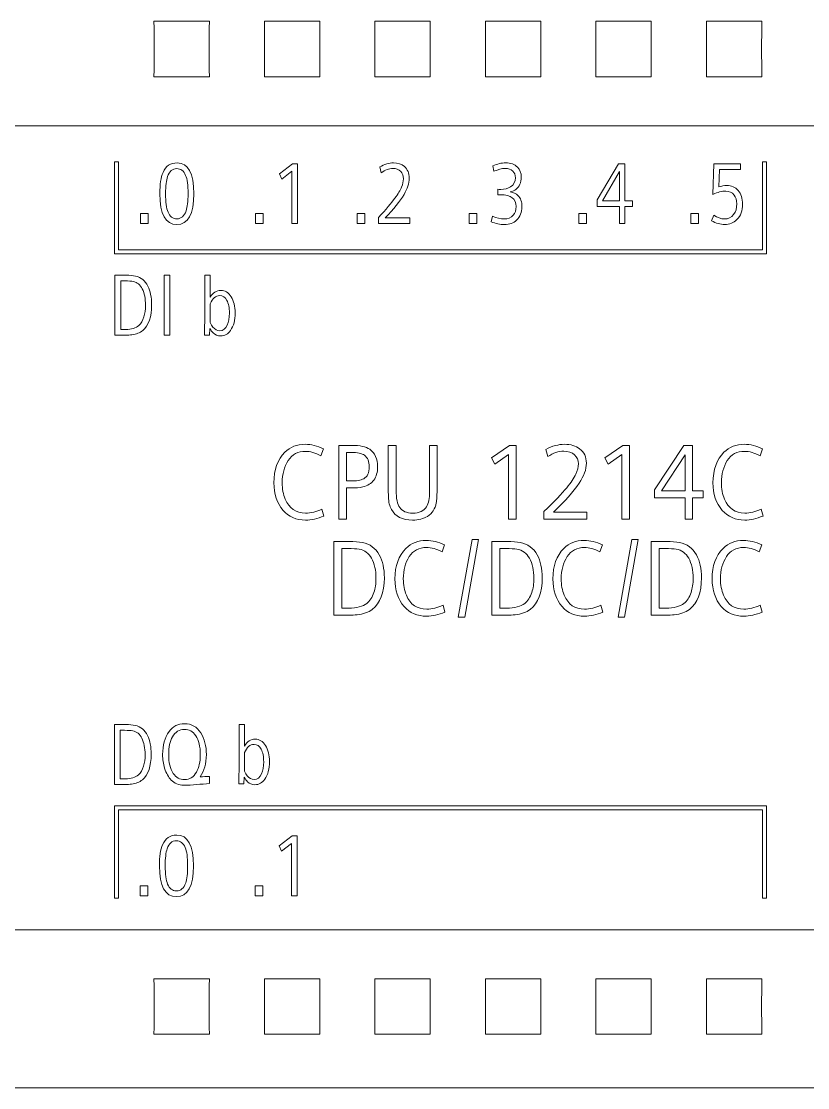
# Model space of a CAD drawing. Header units: millimetres. Extents: x -135 to 420, y 0 to 297.
# Drawn here: x 196.04 to 217.4, y 134.07 to 163.03 of the extents above; entities that cross this region are included whole.
import ezdxf

# ---------------------------------------------------------------- set-up
doc = ezdxf.new("R2010")
doc.units = ezdxf.units.MM
doc.layers.add('eProC - L2', color=41, linetype='Continuous', lineweight=20)

msp = doc.modelspace()

# ---------------------------------------------------------------- linework, layer by layer
at = {"layer": 'eProC - L2', "linetype": 'Continuous', "lineweight": 13}
for p, q in [((201.148, 163.026), (199.645, 163.026)), ((204.148, 163.026), (202.645, 163.026)), ((207.148, 163.026), (205.645, 163.026)), ((210.148, 163.026), (208.645, 163.026)), ((213.148, 163.026), (211.645, 163.026)), ((216.148, 163.026), (214.645, 163.026)), ((199.645, 161.522), (201.148, 161.522)), ((202.645, 161.522), (204.148, 161.522)), ((205.645, 161.522), (207.148, 161.522)), ((208.645, 161.522), (210.148, 161.522)), ((211.645, 161.522), (213.148, 161.522)), ((214.645, 161.522), (216.148, 161.522)), ((167.596, 160.19), (220.196, 160.19)), ((198.57, 159.214), (198.68, 159.214)), ((198.57, 156.714), (198.57, 159.214)), ((198.68, 159.214), (198.68, 156.823)), ((203.406, 159.158), (203.051, 158.886)), ((203.117, 158.743), (203.391, 158.954)), ((203.391, 158.954), (203.391, 157.533)), ((203.54, 159.158), (203.406, 159.158)), ((203.54, 157.533), (203.54, 159.158)), ((205.778, 159.071), (205.817, 158.91)), ((208.849, 159.105), (208.878, 158.953)), ((212.259, 159.158), (211.68, 158.178)), ((212.434, 159.158), (212.259, 159.158)), ((212.434, 158.155), (212.434, 159.158)), ((214.845, 159.158), (214.825, 158.328)), ((215.571, 159.158), (214.845, 159.158)), ((214.983, 158.528), (214.998, 159.003)), ((214.998, 159.003), (215.571, 159.003)), ((215.571, 159.003), (215.571, 159.158)), ((216.169, 156.823), (216.169, 159.214)), ((216.169, 159.214), (216.276, 159.214)), ((216.276, 159.214), (216.276, 156.714)), ((203.051, 158.886), (203.117, 158.743)), ((211.822, 158.155), (212.286, 158.95)), ((212.286, 158.95), (212.286, 158.155)), ((208.98, 158.467), (208.98, 158.313)), ((211.68, 158.178), (211.68, 158)), ((212.286, 158.155), (211.822, 158.155)), ((212.642, 158.155), (212.434, 158.155)), ((212.642, 158), (212.642, 158.155)), ((199.491, 157.804), (199.28, 157.804)), ((199.28, 157.804), (199.28, 157.532)), ((199.491, 157.532), (199.491, 157.804)), ((202.611, 157.804), (202.4, 157.804)), ((202.4, 157.804), (202.4, 157.532)), ((202.611, 157.532), (202.611, 157.804)), ((205.371, 157.804), (205.16, 157.804)), ((205.16, 157.804), (205.16, 157.532)), ((205.371, 157.532), (205.371, 157.804)), ((208.2, 157.804), (208.2, 157.532)), ((208.411, 157.804), (208.2, 157.804)), ((208.411, 157.532), (208.411, 157.804)), ((211.18, 157.804), (211.18, 157.532)), ((211.391, 157.804), (211.18, 157.804)), ((211.391, 157.532), (211.391, 157.804)), ((211.68, 158), (212.286, 158)), ((212.286, 158), (212.286, 157.533)), ((212.434, 157.533), (212.434, 158)), ((212.434, 158), (212.642, 158)), ((214.221, 157.804), (214.221, 157.532)), ((214.432, 157.804), (214.221, 157.804)), ((214.432, 157.532), (214.432, 157.804)), ((199.28, 157.532), (199.491, 157.532)), ((202.4, 157.532), (202.611, 157.532)), ((203.391, 157.533), (203.54, 157.533)), ((205.16, 157.532), (205.371, 157.532)), ((205.739, 157.697), (205.739, 157.533)), ((205.739, 157.533), (206.588, 157.533)), ((206.588, 157.687), (205.926, 157.687)), ((206.588, 157.533), (206.588, 157.687)), ((208.2, 157.532), (208.411, 157.532)), ((208.839, 157.735), (208.804, 157.583)), ((211.18, 157.532), (211.391, 157.532)), ((212.286, 157.533), (212.434, 157.533)), ((214.221, 157.532), (214.432, 157.532)), ((214.845, 157.765), (214.788, 157.613)), ((216.276, 156.714), (198.57, 156.714)), ((198.68, 156.823), (216.169, 156.823)), ((198.584, 156.131), (198.584, 154.505)), ((199.918, 156.131), (199.918, 154.505)), ((200.073, 156.131), (199.918, 156.131)), ((200.073, 154.505), (200.073, 156.131)), ((201.022, 156.131), (201.17, 156.131)), ((201.17, 156.131), (201.17, 155.533)), ((198.74, 154.66), (198.74, 155.976)), ((201.17, 155.354), (201.17, 154.849)), ((198.876, 154.66), (198.74, 154.66)), ((201.159, 154.687), (201.154, 154.506)), ((199.918, 154.505), (200.073, 154.505)), ((201.015, 154.506), (201.016, 154.548)), ((201.154, 154.506), (201.015, 154.506)), ((204.663, 151.511), (204.663, 149.511)), ((206.22, 151.511), (206.006, 151.511)), ((207.333, 151.511), (207.13, 151.511)), ((209.296, 151.511), (208.808, 151.176)), ((209.481, 151.511), (209.296, 151.511)), ((209.481, 149.511), (209.481, 151.511)), ((212.374, 151.511), (211.886, 151.176)), ((212.559, 151.511), (212.374, 151.511)), ((212.559, 149.511), (212.559, 151.511)), ((214.029, 151.511), (213.233, 150.306)), ((214.269, 151.511), (214.029, 151.511)), ((214.269, 150.277), (214.269, 151.511)), ((204.179, 151.231), (204.248, 151.416)), ((204.877, 150.545), (204.877, 151.32)), ((208.808, 151.176), (208.898, 151)), ((208.898, 151), (209.275, 151.26)), ((209.275, 151.26), (209.275, 149.511)), ((210.288, 151.404), (210.342, 151.206)), ((211.886, 151.176), (211.976, 151)), ((211.976, 151), (212.353, 151.26)), ((212.353, 151.26), (212.353, 149.511)), ((213.428, 150.277), (214.066, 151.255)), ((214.066, 151.255), (214.066, 150.277)), ((216.104, 151.231), (216.174, 151.416)), ((204.964, 150.545), (204.877, 150.545)), ((204.877, 149.511), (204.877, 150.355)), ((213.233, 150.306), (213.233, 150.087)), ((214.066, 150.277), (213.428, 150.277)), ((214.555, 150.277), (214.269, 150.277)), ((214.555, 150.087), (214.555, 150.277)), ((213.233, 150.087), (214.066, 150.087)), ((214.066, 150.087), (214.066, 149.511)), ((214.269, 150.087), (214.555, 150.087)), ((214.269, 149.511), (214.269, 150.087)), ((204.259, 149.594), (204.205, 149.779)), ((210.235, 149.713), (210.235, 149.511)), ((211.402, 149.702), (210.492, 149.702)), ((211.402, 149.511), (211.402, 149.702)), ((216.184, 149.594), (216.131, 149.779)), ((204.663, 149.511), (204.877, 149.511)), ((209.275, 149.511), (209.481, 149.511)), ((210.235, 149.511), (211.402, 149.511)), ((212.353, 149.511), (212.559, 149.511)), ((214.066, 149.511), (214.269, 149.511)), ((204.532, 148.902), (204.532, 146.902)), ((208.283, 148.96), (207.908, 146.844)), ((208.084, 146.844), (208.459, 148.96)), ((208.459, 148.96), (208.283, 148.96)), ((208.82, 148.902), (208.82, 146.902)), ((212.621, 148.96), (212.246, 146.844)), ((212.422, 146.844), (212.797, 148.96)), ((212.797, 148.96), (212.621, 148.96)), ((213.145, 148.902), (213.145, 146.902)), ((204.746, 147.093), (204.746, 148.711)), ((207.468, 148.623), (207.537, 148.808)), ((209.034, 147.093), (209.034, 148.711)), ((211.756, 148.623), (211.825, 148.808)), ((213.359, 147.093), (213.359, 148.711)), ((216.08, 148.623), (216.15, 148.808)), ((204.933, 147.093), (204.746, 147.093)), ((207.547, 146.986), (207.494, 147.17)), ((209.221, 147.093), (209.034, 147.093)), ((211.835, 146.986), (211.782, 147.17)), ((213.546, 147.093), (213.359, 147.093)), ((216.16, 146.986), (216.107, 147.17)), ((207.908, 146.844), (208.084, 146.844)), ((212.246, 146.844), (212.422, 146.844)), ((198.574, 143.93), (198.574, 142.305)), ((201.954, 143.934), (202.102, 143.934)), ((202.102, 143.934), (202.102, 143.349)), ((198.73, 142.46), (198.73, 143.775)), ((202.102, 143.17), (202.102, 142.665)), ((198.866, 142.46), (198.73, 142.46)), ((201.156, 142.336), (201.156, 142.525)), ((202.09, 142.504), (202.086, 142.322)), ((201.946, 142.322), (201.947, 142.364)), ((202.086, 142.322), (201.946, 142.322)), ((216.276, 141.722), (198.57, 141.722)), ((198.57, 141.722), (198.57, 139.222)), ((198.68, 139.222), (198.68, 141.613)), ((198.68, 141.613), (216.169, 141.613)), ((216.169, 141.613), (216.169, 139.222)), ((216.276, 139.222), (216.276, 141.722)), ((203.395, 140.908), (203.04, 140.636)), ((203.529, 140.908), (203.395, 140.908)), ((203.529, 139.283), (203.529, 140.908)), ((203.04, 140.636), (203.105, 140.493)), ((203.105, 140.493), (203.38, 140.704)), ((203.38, 140.704), (203.38, 139.283)), ((199.269, 139.554), (199.269, 139.282)), ((199.48, 139.554), (199.269, 139.554)), ((199.269, 139.282), (199.48, 139.282)), ((199.48, 139.282), (199.48, 139.554)), ((202.6, 139.554), (202.389, 139.554)), ((202.389, 139.554), (202.389, 139.282)), ((202.389, 139.282), (202.6, 139.282)), ((202.6, 139.282), (202.6, 139.554)), ((203.38, 139.283), (203.529, 139.283)), ((198.57, 139.222), (198.68, 139.222)), ((216.169, 139.222), (216.276, 139.222)), ((167.596, 138.358), (220.196, 138.358)), ((201.148, 137.026), (199.645, 137.026)), ((204.148, 137.026), (202.645, 137.026)), ((207.148, 137.026), (205.645, 137.026)), ((210.148, 137.026), (208.645, 137.026)), ((213.148, 137.026), (211.645, 137.026)), ((216.148, 137.026), (214.645, 137.026)), ((199.645, 135.522), (201.148, 135.522)), ((202.645, 135.522), (204.148, 135.522)), ((205.645, 135.522), (207.148, 135.522)), ((208.645, 135.522), (210.148, 135.522)), ((211.645, 135.522), (213.148, 135.522)), ((214.645, 135.522), (216.148, 135.522)), ((114.396, 134.072), (220.396, 134.072))]:
    msp.add_line(p, q, dxfattribs=at)
for centre, radius, start, end in [((203.809, 95.485), 47.114, 93.2276, 93.5402), ((200.036, 152.343), 10.07, 272.3711, 276.3892)]:
    msp.add_arc(centre, radius, start, end, dxfattribs=at)
for centre, start_param, end_param in [((199.594, 162.274), 1.317541, 1.824052), ((201.199, 162.274), 4.459134, 4.965644), ((202.594, 162.274), 1.317541, 1.824052), ((204.199, 162.274), 4.459134, 4.965644), ((205.594, 162.274), 1.317541, 1.824052), ((207.199, 162.274), 4.459134, 4.965644), ((208.594, 162.274), 1.317541, 1.824052), ((210.199, 162.274), 4.459134, 4.965644), ((211.594, 162.274), 1.317541, 1.824052), ((213.199, 162.274), 4.459134, 4.965644), ((214.594, 162.274), 1.317541, 1.824052), ((216.199, 162.274), 4.459134, 4.965644), ((199.594, 136.274), 1.317541, 1.824052), ((201.199, 136.274), 4.459134, 4.965644), ((202.594, 136.274), 1.317541, 1.824052), ((204.199, 136.274), 4.459134, 4.965644), ((205.594, 136.274), 1.317541, 1.824052), ((207.199, 136.274), 4.459134, 4.965644), ((208.594, 136.274), 1.317541, 1.824052), ((210.199, 136.274), 4.459134, 4.965644), ((211.594, 136.274), 1.317541, 1.824052), ((213.199, 136.274), 4.459134, 4.965644), ((214.594, 136.274), 1.317541, 1.824052), ((216.199, 136.274), 4.459134, 4.965644)]:
    msp.add_ellipse(centre, major_axis=(0, -3), ratio=0.017455, start_param=start_param, end_param=end_param, dxfattribs=at)
for points, knots in [([(200.727, 158.346), (200.727, 158.903), (200.576, 159.182), (200.094, 159.182), (199.967, 159.095), (199.832, 158.787), (199.803, 158.596), (199.803, 157.789), (199.957, 157.509), (200.573, 157.509), (200.727, 157.788), (200.727, 158.346)], [0, 0, 0, 0, 0.247279, 0.247279, 0.392588, 0.392588, 0.503235, 0.503235, 0.751274, 0.751274, 1, 1, 1, 1]), ([(200.013, 158.81), (200.062, 158.955), (200.145, 159.027), (200.372, 159.027), (200.453, 158.966), (200.548, 158.74), (200.57, 158.575), (200.57, 158.138), (200.552, 157.983), (200.517, 157.881)], [0, 0, 0, 0, 0.284149, 0.284149, 0.557127, 0.557127, 0.787463, 0.787463, 1, 1, 1, 1]), ([(205.817, 158.91), (205.924, 158.991), (206.028, 159.032), (206.218, 159.032), (206.289, 159.004), (206.394, 158.899), (206.419, 158.833), (206.419, 158.679), (206.402, 158.603), (206.334, 158.441), (206.274, 158.341), (206.094, 158.096), (205.944, 157.919), (205.739, 157.697)], [0, 0, 0, 0, 0.205311, 0.205311, 0.382522, 0.382522, 0.54362, 0.54362, 0.686442, 0.686442, 0.83472, 0.83472, 1, 1, 1, 1]), ([(205.926, 157.687), (206.152, 157.926), (206.321, 158.138), (206.529, 158.481), (206.576, 158.627), (206.576, 158.905), (206.532, 159.012), (206.366, 159.149), (206.268, 159.182), (206.025, 159.182), (205.903, 159.145), (205.778, 159.071)], [0, 0, 0, 0, 0.237786, 0.237786, 0.437065, 0.437065, 0.641852, 0.641852, 0.820505, 0.820505, 1, 1, 1, 1]), ([(209.514, 159.068), (209.437, 159.144), (209.332, 159.182), (209.083, 159.182), (208.966, 159.156), (208.849, 159.105)], [0, 0, 0, 0, 0.533105, 0.533105, 1, 1, 1, 1]), ([(208.878, 158.953), (208.989, 159.005), (209.091, 159.032), (209.271, 159.032), (209.339, 159.008), (209.437, 158.915), (209.461, 158.854), (209.461, 158.672), (209.417, 158.59), (209.261, 158.485), (209.172, 158.463), (209.032, 158.463), (209.006, 158.464), (208.98, 158.467)], [0, 0, 0, 0, 0.198326, 0.198326, 0.376998, 0.376998, 0.547639, 0.547639, 0.779986, 0.779986, 0.955282, 0.955282, 1, 1, 1, 1]), ([(209.317, 158.393), (209.381, 158.408), (209.433, 158.431), (209.57, 158.538), (209.619, 158.648), (209.619, 158.907), (209.584, 158.999), (209.514, 159.068)], [0, 0, 0, 0, 0.189151, 0.189151, 0.642968, 0.642968, 1, 1, 1, 1]), ([(200.517, 157.881), (200.466, 157.737), (200.383, 157.664), (200.157, 157.664), (200.077, 157.726), (199.982, 157.952), (199.96, 158.118), (199.96, 158.554), (199.978, 158.709), (200.013, 158.81)], [0, 0, 0, 0, 0.291792, 0.291792, 0.561681, 0.561681, 0.7907, 0.7907, 1, 1, 1, 1]), ([(208.804, 157.583), (208.926, 157.533), (209.046, 157.508), (209.298, 157.508), (209.408, 157.548), (209.588, 157.718), (209.637, 157.839), (209.637, 158.122), (209.601, 158.223), (209.477, 158.35), (209.407, 158.382), (209.317, 158.393)], [0, 0, 0, 0, 0.187285, 0.187285, 0.402231, 0.402231, 0.645534, 0.645534, 0.850564, 0.850564, 1, 1, 1, 1]), ([(214.788, 157.613), (214.907, 157.544), (215.024, 157.509), (215.274, 157.509), (215.385, 157.554), (215.578, 157.747), (215.629, 157.886), (215.629, 158.217), (215.588, 158.343), (215.429, 158.523), (215.325, 158.566), (215.127, 158.566), (215.057, 158.553), (214.983, 158.528)], [0, 0, 0, 0, 0.154055, 0.154055, 0.32985, 0.32985, 0.539313, 0.539313, 0.731252, 0.731252, 0.908873, 0.908873, 1, 1, 1, 1]), ([(214.825, 158.328), (214.951, 158.387), (215.066, 158.416), (215.268, 158.416), (215.345, 158.38), (215.448, 158.247), (215.472, 158.167), (215.472, 157.953), (215.443, 157.857), (215.324, 157.7), (215.24, 157.66), (215.046, 157.66), (214.948, 157.695), (214.845, 157.765)], [0, 0, 0, 0, 0.173943, 0.173943, 0.337906, 0.337906, 0.48438, 0.48438, 0.65646, 0.65646, 0.838275, 0.838275, 1, 1, 1, 1]), ([(208.98, 158.313), (209.006, 158.316), (209.031, 158.317), (209.338, 158.317), (209.479, 158.211), (209.479, 157.901), (209.452, 157.821), (209.396, 157.759)], [0, 0, 0, 0, 0.056078, 0.056078, 0.704238, 0.704238, 1, 1, 1, 1]), ([(209.396, 157.759), (209.34, 157.692), (209.259, 157.659), (209.057, 157.659), (208.953, 157.684), (208.839, 157.735)], [0, 0, 0, 0, 0.524752, 0.524752, 1, 1, 1, 1]), ([(199.042, 154.513), (199.165, 154.529), (199.264, 154.568), (199.5, 154.769), (199.579, 155.001), (199.579, 155.53), (199.546, 155.699), (199.406, 155.985), (199.295, 156.076), (199.076, 156.124), (198.989, 156.13), (198.785, 156.131), (198.685, 156.131), (198.584, 156.131)], [0, 0, 0, 0, 0.139584, 0.139584, 0.434803, 0.434803, 0.617409, 0.617409, 0.818926, 0.818926, 0.911309, 0.911309, 1, 1, 1, 1]), ([(201.016, 154.548), (201.02, 154.698), (201.022, 154.829), (201.022, 155.337), (201.022, 155.734), (201.022, 156.131)], [0, 0, 0, 0, 0.218166, 0.218166, 1, 1, 1, 1]), ([(198.74, 155.976), (198.778, 155.976), (198.815, 155.976), (198.956, 155.976), (199.032, 155.971), (199.189, 155.938), (199.272, 155.872), (199.385, 155.642), (199.414, 155.493), (199.414, 155.197), (199.4, 155.094), (199.34, 154.899), (199.293, 154.819), (199.154, 154.695), (199.035, 154.66), (198.876, 154.66)], [0, 0, 0, 0, 0.029616, 0.029616, 0.11063, 0.11063, 0.296931, 0.296931, 0.497918, 0.497918, 0.630616, 0.630616, 0.792947, 0.792947, 1, 1, 1, 1]), ([(201.17, 155.533), (201.247, 155.658), (201.344, 155.721), (201.575, 155.721), (201.669, 155.662), (201.813, 155.432), (201.848, 155.288), (201.848, 154.913), (201.808, 154.754), (201.654, 154.533), (201.564, 154.482), (201.375, 154.482), (201.308, 154.51), (201.226, 154.589), (201.195, 154.631), (201.159, 154.687)], [0, 0, 0, 0, 0.173697, 0.173697, 0.344012, 0.344012, 0.505848, 0.505848, 0.686224, 0.686224, 0.839435, 0.839435, 0.94814, 0.94814, 1, 1, 1, 1]), ([(201.623, 155.45), (201.578, 155.535), (201.514, 155.577), (201.32, 155.577), (201.234, 155.503), (201.17, 155.354)], [0, 0, 0, 0, 0.429619, 0.429619, 1, 1, 1, 1]), ([(201.246, 154.726), (201.299, 154.659), (201.36, 154.626), (201.52, 154.626), (201.587, 154.676), (201.673, 154.865), (201.693, 154.974), (201.693, 155.246), (201.669, 155.362), (201.623, 155.45)], [0, 0, 0, 0, 0.213218, 0.213218, 0.493397, 0.493397, 0.736771, 0.736771, 1, 1, 1, 1]), ([(198.584, 154.505), (198.678, 154.505), (198.771, 154.505), (198.936, 154.505), (198.996, 154.508), (199.042, 154.513)], [0, 0, 0, 0, 0.564544, 0.564544, 1, 1, 1, 1]), ([(204.248, 151.416), (204.079, 151.499), (203.913, 151.54), (203.528, 151.541), (203.344, 151.468), (202.999, 151.127), (202.9, 150.85), (202.9, 150.188), (202.983, 149.939), (203.304, 149.571), (203.508, 149.483), (203.917, 149.483), (204.082, 149.52), (204.259, 149.594)], [0, 0, 0, 0, 0.119019, 0.119019, 0.283571, 0.283571, 0.509409, 0.509409, 0.706037, 0.706037, 0.888497, 0.888497, 1, 1, 1, 1]), ([(205.613, 150.571), (205.683, 150.666), (205.718, 150.785), (205.718, 151.148), (205.646, 151.307), (205.401, 151.475), (205.241, 151.511), (204.901, 151.511), (204.782, 151.511), (204.663, 151.511)], [0, 0, 0, 0, 0.23616, 0.23616, 0.599484, 0.599484, 0.859527, 0.859527, 1, 1, 1, 1]), ([(206.006, 151.511), (206.006, 151.138), (206.006, 150.766), (206.006, 150.284), (206.008, 150.193), (206.011, 150.119)], [0, 0, 0, 0, 0.774033, 0.774033, 1, 1, 1, 1]), ([(206.011, 150.119), (206.017, 149.97), (206.044, 149.854), (206.199, 149.579), (206.391, 149.483), (206.832, 149.483), (206.966, 149.517), (207.2, 149.667), (207.28, 149.79), (207.325, 150.023), (207.333, 150.171), (207.333, 150.766), (207.333, 151.138), (207.333, 151.511)], [0, 0, 0, 0, 0.119166, 0.119166, 0.394263, 0.394263, 0.55645, 0.55645, 0.755502, 0.755502, 0.846732, 0.846732, 1, 1, 1, 1]), ([(207.13, 151.511), (207.13, 151.092), (207.13, 150.673), (207.13, 150.073), (207.102, 149.937), (206.974, 149.731), (206.848, 149.673), (206.505, 149.673), (206.388, 149.723), (206.253, 149.915), (206.22, 150.072), (206.22, 150.702), (206.22, 151.106), (206.22, 151.511)], [0, 0, 0, 0, 0.26844, 0.26844, 0.383912, 0.383912, 0.52929, 0.52929, 0.661393, 0.661393, 0.782482, 0.782482, 1, 1, 1, 1]), ([(210.492, 149.702), (210.802, 149.995), (211.035, 150.257), (211.321, 150.678), (211.386, 150.858), (211.386, 151.2), (211.326, 151.332), (211.097, 151.5), (210.962, 151.54), (210.629, 151.541), (210.46, 151.495), (210.288, 151.404)], [0, 0, 0, 0, 0.237819, 0.237819, 0.437142, 0.437142, 0.641973, 0.641973, 0.820566, 0.820566, 1, 1, 1, 1]), ([(216.174, 151.416), (216.004, 151.499), (215.838, 151.54), (215.454, 151.541), (215.269, 151.468), (214.924, 151.127), (214.825, 150.85), (214.825, 150.188), (214.908, 149.939), (215.229, 149.571), (215.434, 149.483), (215.842, 149.483), (216.007, 149.52), (216.184, 149.594)], [0, 0, 0, 0, 0.119019, 0.119019, 0.283571, 0.283571, 0.509409, 0.509409, 0.706037, 0.706037, 0.888497, 0.888497, 1, 1, 1, 1]), ([(204.205, 149.779), (204.054, 149.709), (203.907, 149.673), (203.501, 149.673), (203.317, 149.8), (203.155, 150.185), (203.127, 150.333), (203.127, 150.73), (203.181, 150.931), (203.396, 151.266), (203.553, 151.35), (203.887, 151.35), (204.028, 151.31), (204.179, 151.231)], [0, 0, 0, 0, 0.134796, 0.134796, 0.38125, 0.38125, 0.510196, 0.510196, 0.69541, 0.69541, 0.881153, 0.881153, 1, 1, 1, 1]), ([(204.877, 151.32), (204.917, 151.32), (204.957, 151.32), (205.17, 151.32), (205.29, 151.294), (205.359, 151.243)], [0, 0, 0, 0, 0.190184, 0.190184, 1, 1, 1, 1]), ([(205.359, 151.243), (205.447, 151.178), (205.491, 151.073), (205.491, 150.768), (205.44, 150.66), (205.267, 150.565), (205.142, 150.545), (204.964, 150.545)], [0, 0, 0, 0, 0.3457, 0.3457, 0.72779, 0.72779, 1, 1, 1, 1]), ([(210.342, 151.206), (210.489, 151.306), (210.632, 151.356), (210.893, 151.356), (210.991, 151.322), (211.135, 151.192), (211.17, 151.112), (211.17, 150.922), (211.147, 150.828), (211.053, 150.629), (210.97, 150.506), (210.722, 150.204), (210.517, 149.987), (210.235, 149.713)], [0, 0, 0, 0, 0.205281, 0.205281, 0.382464, 0.382464, 0.543594, 0.543594, 0.686444, 0.686444, 0.834728, 0.834728, 1, 1, 1, 1]), ([(216.131, 149.779), (215.979, 149.709), (215.832, 149.673), (215.426, 149.673), (215.242, 149.8), (215.08, 150.185), (215.052, 150.333), (215.052, 150.73), (215.106, 150.931), (215.322, 151.266), (215.478, 151.35), (215.813, 151.35), (215.953, 151.31), (216.104, 151.231)], [0, 0, 0, 0, 0.134796, 0.134796, 0.38125, 0.38125, 0.510196, 0.510196, 0.69541, 0.69541, 0.881153, 0.881153, 1, 1, 1, 1]), ([(204.877, 150.355), (204.916, 150.355), (204.956, 150.355), (205.123, 150.355), (205.229, 150.365), (205.315, 150.384)], [0, 0, 0, 0, 0.235981, 0.235981, 1, 1, 1, 1]), ([(205.162, 146.912), (205.331, 146.931), (205.468, 146.98), (205.792, 147.226), (205.9, 147.512), (205.9, 148.163), (205.855, 148.371), (205.662, 148.722), (205.509, 148.835), (205.208, 148.894), (205.089, 148.902), (204.808, 148.903), (204.67, 148.902), (204.532, 148.902)], [0, 0, 0, 0, 0.139648, 0.139648, 0.43483, 0.43483, 0.617414, 0.617414, 0.818897, 0.818897, 0.911295, 0.911295, 1, 1, 1, 1]), ([(207.537, 148.808), (207.368, 148.891), (207.202, 148.932), (206.817, 148.933), (206.633, 148.86), (206.287, 148.518), (206.189, 148.241), (206.189, 147.58), (206.271, 147.33), (206.592, 146.962), (206.797, 146.874), (207.205, 146.874), (207.371, 146.911), (207.547, 146.986)], [0, 0, 0, 0, 0.119019, 0.119019, 0.283571, 0.283571, 0.509409, 0.509409, 0.706037, 0.706037, 0.888497, 0.888497, 1, 1, 1, 1]), ([(209.45, 146.912), (209.619, 146.931), (209.756, 146.98), (210.08, 147.226), (210.188, 147.512), (210.188, 148.163), (210.143, 148.371), (209.95, 148.722), (209.797, 148.835), (209.496, 148.894), (209.377, 148.902), (209.096, 148.903), (208.958, 148.902), (208.82, 148.902)], [0, 0, 0, 0, 0.139648, 0.139648, 0.43483, 0.43483, 0.617414, 0.617414, 0.818897, 0.818897, 0.911295, 0.911295, 1, 1, 1, 1]), ([(211.825, 148.808), (211.656, 148.891), (211.49, 148.932), (211.105, 148.933), (210.921, 148.86), (210.575, 148.518), (210.477, 148.241), (210.477, 147.58), (210.559, 147.33), (210.88, 146.962), (211.085, 146.874), (211.493, 146.874), (211.659, 146.911), (211.835, 146.986)], [0, 0, 0, 0, 0.119019, 0.119019, 0.283571, 0.283571, 0.509409, 0.509409, 0.706037, 0.706037, 0.888497, 0.888497, 1, 1, 1, 1]), ([(213.775, 146.912), (213.944, 146.931), (214.08, 146.98), (214.404, 147.226), (214.513, 147.512), (214.513, 148.163), (214.468, 148.371), (214.275, 148.722), (214.122, 148.835), (213.821, 148.894), (213.702, 148.902), (213.421, 148.903), (213.283, 148.902), (213.145, 148.902)], [0, 0, 0, 0, 0.139648, 0.139648, 0.43483, 0.43483, 0.617414, 0.617414, 0.818897, 0.818897, 0.911295, 0.911295, 1, 1, 1, 1]), ([(216.15, 148.808), (215.98, 148.891), (215.814, 148.932), (215.43, 148.933), (215.245, 148.86), (214.9, 148.518), (214.801, 148.241), (214.801, 147.58), (214.884, 147.33), (215.205, 146.962), (215.41, 146.874), (215.818, 146.874), (215.983, 146.911), (216.16, 146.986)], [0, 0, 0, 0, 0.119019, 0.119019, 0.283571, 0.283571, 0.509409, 0.509409, 0.706037, 0.706037, 0.888497, 0.888497, 1, 1, 1, 1]), ([(204.746, 148.711), (204.798, 148.711), (204.85, 148.711), (205.043, 148.711), (205.147, 148.706), (205.364, 148.665), (205.477, 148.584), (205.633, 148.301), (205.673, 148.118), (205.673, 147.754), (205.655, 147.627), (205.572, 147.387), (205.508, 147.288), (205.315, 147.136), (205.152, 147.093), (204.933, 147.093)], [0, 0, 0, 0, 0.029604, 0.029604, 0.110587, 0.110587, 0.296879, 0.296879, 0.497898, 0.497898, 0.630618, 0.630618, 0.792969, 0.792969, 1, 1, 1, 1]), ([(207.494, 147.17), (207.342, 147.1), (207.195, 147.065), (206.789, 147.065), (206.605, 147.191), (206.443, 147.577), (206.415, 147.725), (206.415, 148.122), (206.469, 148.323), (206.685, 148.658), (206.841, 148.741), (207.176, 148.741), (207.317, 148.702), (207.468, 148.623)], [0, 0, 0, 0, 0.134796, 0.134796, 0.38125, 0.38125, 0.510196, 0.510196, 0.69541, 0.69541, 0.881153, 0.881153, 1, 1, 1, 1]), ([(209.034, 148.711), (209.086, 148.711), (209.138, 148.711), (209.331, 148.711), (209.435, 148.706), (209.652, 148.665), (209.765, 148.584), (209.921, 148.301), (209.961, 148.118), (209.961, 147.754), (209.943, 147.627), (209.86, 147.387), (209.796, 147.288), (209.603, 147.136), (209.44, 147.093), (209.221, 147.093)], [0, 0, 0, 0, 0.029604, 0.029604, 0.110587, 0.110587, 0.296879, 0.296879, 0.497898, 0.497898, 0.630618, 0.630618, 0.792969, 0.792969, 1, 1, 1, 1]), ([(211.782, 147.17), (211.63, 147.1), (211.483, 147.065), (211.077, 147.065), (210.893, 147.191), (210.731, 147.577), (210.703, 147.725), (210.703, 148.122), (210.757, 148.323), (210.973, 148.658), (211.129, 148.741), (211.464, 148.741), (211.605, 148.702), (211.756, 148.623)], [0, 0, 0, 0, 0.134796, 0.134796, 0.38125, 0.38125, 0.510196, 0.510196, 0.69541, 0.69541, 0.881153, 0.881153, 1, 1, 1, 1]), ([(213.359, 148.711), (213.411, 148.711), (213.463, 148.711), (213.656, 148.711), (213.76, 148.706), (213.977, 148.665), (214.09, 148.584), (214.246, 148.301), (214.286, 148.118), (214.286, 147.754), (214.267, 147.627), (214.185, 147.387), (214.12, 147.288), (213.928, 147.136), (213.765, 147.093), (213.546, 147.093)], [0, 0, 0, 0, 0.029604, 0.029604, 0.110587, 0.110587, 0.296879, 0.296879, 0.497898, 0.497898, 0.630618, 0.630618, 0.792969, 0.792969, 1, 1, 1, 1]), ([(216.107, 147.17), (215.955, 147.1), (215.808, 147.065), (215.402, 147.065), (215.218, 147.191), (215.056, 147.577), (215.028, 147.725), (215.028, 148.122), (215.082, 148.323), (215.298, 148.658), (215.454, 148.741), (215.789, 148.741), (215.929, 148.702), (216.08, 148.623)], [0, 0, 0, 0, 0.134796, 0.134796, 0.38125, 0.38125, 0.510196, 0.510196, 0.69541, 0.69541, 0.881153, 0.881153, 1, 1, 1, 1]), ([(204.532, 146.902), (204.661, 146.902), (204.789, 146.902), (205.016, 146.902), (205.098, 146.906), (205.162, 146.912)], [0, 0, 0, 0, 0.564544, 0.564544, 1, 1, 1, 1]), ([(208.82, 146.902), (208.949, 146.902), (209.077, 146.902), (209.304, 146.902), (209.386, 146.906), (209.45, 146.912)], [0, 0, 0, 0, 0.564544, 0.564544, 1, 1, 1, 1]), ([(213.145, 146.902), (213.273, 146.902), (213.402, 146.902), (213.629, 146.902), (213.711, 146.906), (213.775, 146.912)], [0, 0, 0, 0, 0.564544, 0.564544, 1, 1, 1, 1]), ([(199.032, 142.313), (199.155, 142.328), (199.254, 142.368), (199.49, 142.568), (199.569, 142.801), (199.569, 143.329), (199.536, 143.498), (199.396, 143.784), (199.285, 143.876), (199.066, 143.923), (198.979, 143.93), (198.775, 143.931), (198.675, 143.93), (198.574, 143.93)], [0, 0, 0, 0, 0.139584, 0.139584, 0.434803, 0.434803, 0.617409, 0.617409, 0.818926, 0.818926, 0.911309, 0.911309, 1, 1, 1, 1]), ([(200.9, 142.509), (201.01, 142.671), (201.067, 142.873), (201.067, 143.347), (201.016, 143.543), (200.81, 143.871), (200.663, 143.954), (200.297, 143.955), (200.158, 143.884), (199.939, 143.578), (199.879, 143.371), (199.879, 142.985), (199.897, 142.862), (199.977, 142.609), (200.037, 142.501), (200.201, 142.336), (200.314, 142.289), (200.452, 142.282)], [0, 0, 0, 0, 0.147128, 0.147128, 0.285151, 0.285151, 0.426358, 0.426358, 0.557615, 0.557615, 0.711407, 0.711407, 0.792284, 0.792284, 0.89066, 0.89066, 1, 1, 1, 1]), ([(201.947, 142.364), (201.952, 142.515), (201.954, 142.645), (201.954, 143.149), (201.954, 143.541), (201.954, 143.934)], [0, 0, 0, 0, 0.219962, 0.219962, 1, 1, 1, 1]), ([(198.73, 143.775), (198.768, 143.775), (198.805, 143.775), (198.946, 143.775), (199.021, 143.77), (199.179, 143.737), (199.262, 143.672), (199.374, 143.441), (199.404, 143.293), (199.404, 142.997), (199.39, 142.894), (199.33, 142.699), (199.283, 142.618), (199.144, 142.495), (199.025, 142.46), (198.866, 142.46)], [0, 0, 0, 0, 0.029616, 0.029616, 0.11063, 0.11063, 0.296931, 0.296931, 0.497918, 0.497918, 0.630616, 0.630616, 0.792947, 0.792947, 1, 1, 1, 1]), ([(200.148, 143.598), (200.226, 143.732), (200.332, 143.799), (200.597, 143.799), (200.7, 143.743), (200.861, 143.507), (200.902, 143.336), (200.902, 142.92), (200.867, 142.759), (200.796, 142.639)], [0, 0, 0, 0, 0.25275, 0.25275, 0.49539, 0.49539, 0.758321, 0.758321, 1, 1, 1, 1]), ([(200.796, 142.639), (200.718, 142.504), (200.611, 142.437), (200.347, 142.437), (200.245, 142.493), (200.085, 142.729), (200.044, 142.9), (200.044, 143.317), (200.078, 143.477), (200.148, 143.598)], [0, 0, 0, 0, 0.262491, 0.262491, 0.502792, 0.502792, 0.762687, 0.762687, 1, 1, 1, 1]), ([(202.102, 143.349), (202.178, 143.474), (202.275, 143.537), (202.507, 143.537), (202.601, 143.478), (202.745, 143.248), (202.78, 143.104), (202.78, 142.729), (202.739, 142.57), (202.586, 142.349), (202.495, 142.298), (202.306, 142.298), (202.24, 142.326), (202.158, 142.405), (202.127, 142.447), (202.09, 142.504)], [0, 0, 0, 0, 0.173697, 0.173697, 0.344012, 0.344012, 0.505848, 0.505848, 0.686224, 0.686224, 0.839435, 0.839435, 0.94814, 0.94814, 1, 1, 1, 1]), ([(202.554, 143.266), (202.51, 143.351), (202.446, 143.393), (202.252, 143.393), (202.165, 143.319), (202.102, 143.17)], [0, 0, 0, 0, 0.429619, 0.429619, 1, 1, 1, 1]), ([(202.178, 142.542), (202.231, 142.475), (202.292, 142.442), (202.451, 142.442), (202.519, 142.492), (202.604, 142.681), (202.624, 142.79), (202.624, 143.062), (202.601, 143.178), (202.554, 143.266)], [0, 0, 0, 0, 0.213218, 0.213218, 0.493397, 0.493397, 0.736771, 0.736771, 1, 1, 1, 1]), ([(198.574, 142.305), (198.668, 142.305), (198.761, 142.305), (198.926, 142.305), (198.986, 142.308), (199.032, 142.313)], [0, 0, 0, 0, 0.564544, 0.564544, 1, 1, 1, 1]), ([(200.716, 140.096), (200.716, 140.653), (200.564, 140.932), (200.083, 140.932), (199.955, 140.845), (199.821, 140.537), (199.792, 140.346), (199.792, 139.539), (199.945, 139.259), (200.562, 139.259), (200.716, 139.538), (200.716, 140.096)], [0, 0, 0, 0, 0.247279, 0.247279, 0.392588, 0.392588, 0.503235, 0.503235, 0.751274, 0.751274, 1, 1, 1, 1]), ([(200.002, 140.56), (200.051, 140.705), (200.134, 140.777), (200.361, 140.777), (200.442, 140.716), (200.536, 140.49), (200.559, 140.325), (200.559, 139.888), (200.541, 139.733), (200.505, 139.631)], [0, 0, 0, 0, 0.284149, 0.284149, 0.557127, 0.557127, 0.787463, 0.787463, 1, 1, 1, 1]), ([(200.505, 139.631), (200.455, 139.487), (200.372, 139.414), (200.146, 139.414), (200.065, 139.476), (199.971, 139.702), (199.949, 139.868), (199.949, 140.304), (199.967, 140.459), (200.002, 140.56)], [0, 0, 0, 0, 0.291792, 0.291792, 0.561681, 0.561681, 0.7907, 0.7907, 1, 1, 1, 1])]:
    msp.add_open_spline(points, degree=3, knots=knots, dxfattribs=at)
for points in [[(201.17, 154.849), (201.197, 154.797), (201.222, 154.756), (201.246, 154.726)], [(205.315, 150.384), (205.445, 150.417), (205.545, 150.479), (205.613, 150.571)], [(202.102, 142.665), (202.129, 142.613), (202.154, 142.572), (202.178, 142.542)]]:
    msp.add_open_spline(points, degree=3, dxfattribs=at)

doc.saveas('drawing.dxf')
